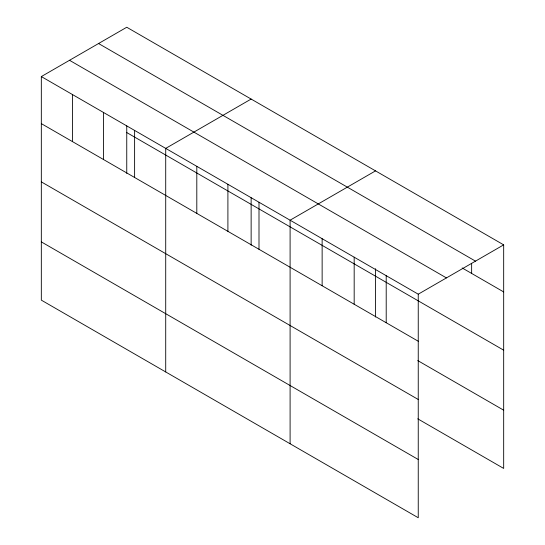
<?xml version="1.0" encoding="UTF-8"?>
<svg xmlns="http://www.w3.org/2000/svg" width="545" height="545" viewBox="0 0 545 545"><rect width="100%" height="100%" fill="white"/><g stroke="black" fill="none" stroke-linecap="round" stroke-linejoin="round"><path stroke-width="0.82" d="M41.325 76.573L418.247 294.184L418.247 517.75L41.325 300.138L41.325 76.573L126.753 27.25L503.675 244.862L503.675 468.428L417.749 418.826M251.136 99.061L165.714 148.383L165.714 371.949M375.519 170.878L290.097 220.194L290.097 443.759M418.247 294.184L503.675 244.862M98.563 43.525L475.485 261.137M462.167 267.956L503.675 291.922M69.515 60.291L446.437 277.909M126.753 132.558L503.675 350.169M41.325 123.626L418.247 341.238M417.749 360.579L503.675 410.181M41.325 181.873L418.247 399.485M41.325 241.885L418.247 459.503M471.636 263.337L471.636 273.42M386.207 275.688L386.207 322.742M375.519 268.692L375.519 317.02M354.175 257.185L354.175 304.246M322.136 238.69L322.136 285.75M258.998 202.243L258.998 249.297M251.136 197.712L251.136 245.209M227.905 184.285L227.905 231.346M196.806 166.334L196.806 213.395M134.615 130.432L134.615 177.486M126.753 125.895L126.753 173.399M103.516 112.474L103.516 159.535M72.424 94.523L72.424 141.577"/></g></svg>
